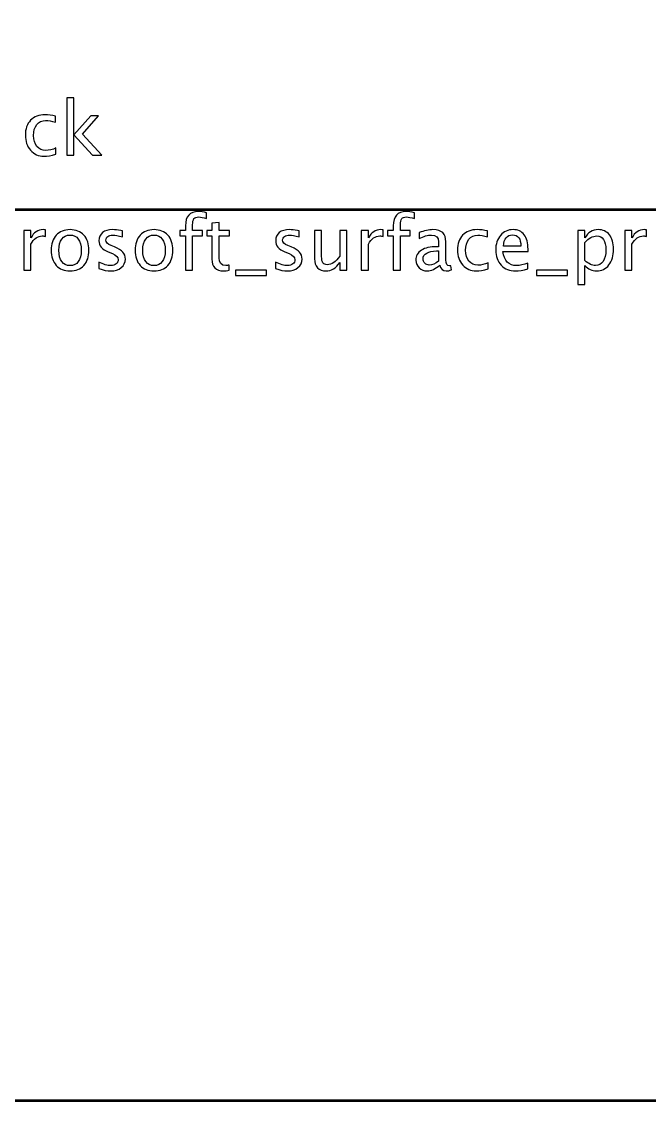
# Model space of a CAD drawing. Header units: centimetres. Extents: x -69 to 69, y -115 to 104.
# Drawn here: x -43.47 to -36.35, y 55.95 to 68.18 of the extents above; entities that cross this region are included whole.
import ezdxf

# ---------------------------------------------------------------- set-up
doc = ezdxf.new("R2010")
doc.units = ezdxf.units.CM
doc.header["$MEASUREMENT"] = 0
doc.layers.add('Layer 1', color=7, linetype='Continuous')

msp = doc.modelspace()

# ---------------------------------------------------------------- linework, layer by layer
at = {"layer": 'Layer 1', "lineweight": 53}
msp.add_lwpolyline([(-58.1, 55.95), (-28.9, 55.95), (-28.9, 76.05), (-58.1, 76.05), (-58.1, 55.95)], close=True, dxfattribs=at)
at = {"layer": 'Layer 1'}
for points, knots in [([(-42.95721, 66.6638), (-42.95721, 66.6638), (-42.95721, 67.31658), (-42.95721, 67.31658), (-42.95721, 67.31658), (-42.95721, 67.31658), (-42.87593, 67.31658), (-42.87593, 67.31658), (-42.87593, 67.31658), (-42.87593, 67.31658), (-42.87593, 66.8948), (-42.87593, 66.8948), (-42.87593, 66.8948), (-42.87593, 66.8948), (-42.68543, 67.11254), (-42.68543, 67.11254), (-42.68543, 67.11254), (-42.68543, 67.11254), (-42.59766, 67.11254), (-42.59766, 67.11254), (-42.59766, 67.11254), (-42.59766, 67.11254), (-42.77969, 66.90313), (-42.77969, 66.90313), (-42.77969, 66.90313), (-42.77969, 66.90313), (-42.55956, 66.6638), (-42.55956, 66.6638), (-42.55956, 66.6638), (-42.55956, 66.6638), (-42.66426, 66.6638), (-42.66426, 66.6638), (-42.66426, 66.6638), (-42.66426, 66.6638), (-42.87593, 66.89395), (-42.87593, 66.89395), (-42.87593, 66.89395), (-42.87593, 66.89395), (-42.87593, 66.6638), (-42.87593, 66.6638), (-42.87593, 66.6638), (-42.87593, 66.6638), (-42.95721, 66.6638), (-42.95721, 66.6638)], [0, 0, 0, 0, 0.08333333, 0.08333333, 0.08333333, 0.08333333, 0.16666667, 0.16666667, 0.16666667, 0.16666667, 0.25, 0.25, 0.25, 0.25, 0.33333333, 0.33333333, 0.33333333, 0.33333333, 0.41666667, 0.41666667, 0.41666667, 0.41666667, 0.5, 0.5, 0.5, 0.5, 0.58333333, 0.58333333, 0.58333333, 0.58333333, 0.66666667, 0.66666667, 0.66666667, 0.66666667, 0.75, 0.75, 0.75, 0.75, 0.83333333, 0.83333333, 0.83333333, 0.83333333, 1, 1, 1, 1]), ([(-43.07928, 66.67735), (-43.13191, 66.66154), (-43.17735, 66.65364), (-43.21559, 66.65364), (-43.21559, 66.65364), (-43.27627, 66.65364), (-43.3265, 66.67608), (-43.36644, 66.72081), (-43.36644, 66.72081), (-43.40637, 66.76568), (-43.42641, 66.82227), (-43.42641, 66.89043), (-43.42641, 66.89043), (-43.42641, 66.96324), (-43.40665, 67.02011), (-43.36714, 67.06075), (-43.36714, 67.06075), (-43.32763, 67.10153), (-43.27246, 67.12185), (-43.20162, 67.12185), (-43.20162, 67.12185), (-43.16676, 67.12185), (-43.12754, 67.11705), (-43.08436, 67.10746), (-43.08436, 67.10746), (-43.08436, 67.10746), (-43.08436, 67.03887), (-43.08436, 67.03887), (-43.08436, 67.03887), (-43.13022, 67.05242), (-43.16761, 67.05919), (-43.1964, 67.05919), (-43.1964, 67.05919), (-43.23817, 67.05919), (-43.27161, 67.04353), (-43.29659, 67.01235), (-43.29659, 67.01235), (-43.32156, 66.98116), (-43.33412, 66.93953), (-43.33412, 66.8876), (-43.33412, 66.8876), (-43.33412, 66.83723), (-43.32114, 66.79659), (-43.29532, 66.7654), (-43.29532, 66.7654), (-43.26949, 66.73436), (-43.23577, 66.71883), (-43.19386, 66.71883), (-43.19386, 66.71883), (-43.15675, 66.71883), (-43.11865, 66.72843), (-43.07928, 66.74762), (-43.07928, 66.74762), (-43.07928, 66.74762), (-43.07928, 66.67735), (-43.07928, 66.67735)], [0, 0, 0, 0, 0.06666667, 0.06666667, 0.06666667, 0.06666667, 0.13333333, 0.13333333, 0.13333333, 0.13333333, 0.2, 0.2, 0.2, 0.2, 0.26666667, 0.26666667, 0.26666667, 0.26666667, 0.33333333, 0.33333333, 0.33333333, 0.33333333, 0.4, 0.4, 0.4, 0.4, 0.46666667, 0.46666667, 0.46666667, 0.46666667, 0.53333333, 0.53333333, 0.53333333, 0.53333333, 0.6, 0.6, 0.6, 0.6, 0.66666667, 0.66666667, 0.66666667, 0.66666667, 0.73333333, 0.73333333, 0.73333333, 0.73333333, 0.8, 0.8, 0.8, 0.8, 0.86666667, 0.86666667, 0.86666667, 0.86666667, 1, 1, 1, 1]), ([(-41.61107, 65.36276), (-41.61107, 65.36276), (-41.61107, 65.75053), (-41.61107, 65.75053), (-41.61107, 65.75053), (-41.61107, 65.75053), (-41.67471, 65.75053), (-41.67471, 65.75053), (-41.67471, 65.75053), (-41.67471, 65.75053), (-41.67471, 65.8115), (-41.67471, 65.8115), (-41.67471, 65.8115), (-41.67471, 65.8115), (-41.61107, 65.8115), (-41.61107, 65.8115), (-41.61107, 65.8115), (-41.61107, 65.8115), (-41.61107, 65.86526), (-41.61107, 65.86526), (-41.61107, 65.86526), (-41.61107, 65.97222), (-41.56224, 66.0257), (-41.4646, 66.0257), (-41.4646, 66.0257), (-41.43722, 66.0257), (-41.40618, 66.02119), (-41.37146, 66.01216), (-41.37146, 66.01216), (-41.37146, 66.01216), (-41.37146, 65.94696), (-41.37146, 65.94696), (-41.37146, 65.94696), (-41.40829, 65.95882), (-41.43778, 65.96474), (-41.45994, 65.96474), (-41.45994, 65.96474), (-41.48689, 65.96474), (-41.50524, 65.95839), (-41.51497, 65.94555), (-41.51497, 65.94555), (-41.52485, 65.93271), (-41.52979, 65.90886), (-41.52979, 65.87401), (-41.52979, 65.87401), (-41.52979, 65.87401), (-41.52979, 65.8115), (-41.52979, 65.8115), (-41.52979, 65.8115), (-41.52979, 65.8115), (-41.41704, 65.8115), (-41.41704, 65.8115), (-41.41704, 65.8115), (-41.41704, 65.8115), (-41.41704, 65.75053), (-41.41704, 65.75053), (-41.41704, 65.75053), (-41.41704, 65.75053), (-41.52979, 65.75053), (-41.52979, 65.75053), (-41.52979, 65.75053), (-41.52979, 65.75053), (-41.52979, 65.36276), (-41.52979, 65.36276), (-41.52979, 65.36276), (-41.52979, 65.36276), (-41.61107, 65.36276), (-41.61107, 65.36276)], [0, 0, 0, 0, 0.05555556, 0.05555556, 0.05555556, 0.05555556, 0.11111111, 0.11111111, 0.11111111, 0.11111111, 0.16666667, 0.16666667, 0.16666667, 0.16666667, 0.22222222, 0.22222222, 0.22222222, 0.22222222, 0.27777778, 0.27777778, 0.27777778, 0.27777778, 0.33333333, 0.33333333, 0.33333333, 0.33333333, 0.38888889, 0.38888889, 0.38888889, 0.38888889, 0.44444444, 0.44444444, 0.44444444, 0.44444444, 0.5, 0.5, 0.5, 0.5, 0.55555556, 0.55555556, 0.55555556, 0.55555556, 0.61111111, 0.61111111, 0.61111111, 0.61111111, 0.66666667, 0.66666667, 0.66666667, 0.66666667, 0.72222222, 0.72222222, 0.72222222, 0.72222222, 0.77777778, 0.77777778, 0.77777778, 0.77777778, 0.83333333, 0.83333333, 0.83333333, 0.83333333, 0.88888889, 0.88888889, 0.88888889, 0.88888889, 1, 1, 1, 1]), ([(-39.2562, 65.36276), (-39.2562, 65.36276), (-39.2562, 65.75053), (-39.2562, 65.75053), (-39.2562, 65.75053), (-39.2562, 65.75053), (-39.31984, 65.75053), (-39.31984, 65.75053), (-39.31984, 65.75053), (-39.31984, 65.75053), (-39.31984, 65.8115), (-39.31984, 65.8115), (-39.31984, 65.8115), (-39.31984, 65.8115), (-39.2562, 65.8115), (-39.2562, 65.8115), (-39.2562, 65.8115), (-39.2562, 65.8115), (-39.2562, 65.86526), (-39.2562, 65.86526), (-39.2562, 65.86526), (-39.2562, 65.97222), (-39.20737, 66.0257), (-39.10973, 66.0257), (-39.10973, 66.0257), (-39.08235, 66.0257), (-39.05131, 66.02119), (-39.01659, 66.01216), (-39.01659, 66.01216), (-39.01659, 66.01216), (-39.01659, 65.94696), (-39.01659, 65.94696), (-39.01659, 65.94696), (-39.05342, 65.95882), (-39.08291, 65.96474), (-39.10507, 65.96474), (-39.10507, 65.96474), (-39.13202, 65.96474), (-39.15037, 65.95839), (-39.1601, 65.94555), (-39.1601, 65.94555), (-39.16998, 65.93271), (-39.17492, 65.90886), (-39.17492, 65.87401), (-39.17492, 65.87401), (-39.17492, 65.87401), (-39.17492, 65.8115), (-39.17492, 65.8115), (-39.17492, 65.8115), (-39.17492, 65.8115), (-39.06217, 65.8115), (-39.06217, 65.8115), (-39.06217, 65.8115), (-39.06217, 65.8115), (-39.06217, 65.75053), (-39.06217, 65.75053), (-39.06217, 65.75053), (-39.06217, 65.75053), (-39.17492, 65.75053), (-39.17492, 65.75053), (-39.17492, 65.75053), (-39.17492, 65.75053), (-39.17492, 65.36276), (-39.17492, 65.36276), (-39.17492, 65.36276), (-39.17492, 65.36276), (-39.2562, 65.36276), (-39.2562, 65.36276)], [0, 0, 0, 0, 0.05555556, 0.05555556, 0.05555556, 0.05555556, 0.11111111, 0.11111111, 0.11111111, 0.11111111, 0.16666667, 0.16666667, 0.16666667, 0.16666667, 0.22222222, 0.22222222, 0.22222222, 0.22222222, 0.27777778, 0.27777778, 0.27777778, 0.27777778, 0.33333333, 0.33333333, 0.33333333, 0.33333333, 0.38888889, 0.38888889, 0.38888889, 0.38888889, 0.44444444, 0.44444444, 0.44444444, 0.44444444, 0.5, 0.5, 0.5, 0.5, 0.55555556, 0.55555556, 0.55555556, 0.55555556, 0.61111111, 0.61111111, 0.61111111, 0.61111111, 0.66666667, 0.66666667, 0.66666667, 0.66666667, 0.72222222, 0.72222222, 0.72222222, 0.72222222, 0.77777778, 0.77777778, 0.77777778, 0.77777778, 0.83333333, 0.83333333, 0.83333333, 0.83333333, 0.88888889, 0.88888889, 0.88888889, 0.88888889, 1, 1, 1, 1]), ([(-43.44468, 65.36276), (-43.44468, 65.36276), (-43.44468, 65.8115), (-43.44468, 65.8115), (-43.44468, 65.8115), (-43.44468, 65.8115), (-43.3634, 65.8115), (-43.3634, 65.8115), (-43.3634, 65.8115), (-43.3634, 65.8115), (-43.3634, 65.72669), (-43.3634, 65.72669), (-43.3634, 65.72669), (-43.33108, 65.78948), (-43.28424, 65.82081), (-43.22271, 65.82081), (-43.22271, 65.82081), (-43.21439, 65.82081), (-43.20564, 65.8201), (-43.19661, 65.81869), (-43.19661, 65.81869), (-43.19661, 65.81869), (-43.19661, 65.74263), (-43.19661, 65.74263), (-43.19661, 65.74263), (-43.21072, 65.74729), (-43.22313, 65.74969), (-43.23386, 65.74969), (-43.23386, 65.74969), (-43.28551, 65.74969), (-43.32869, 65.71921), (-43.3634, 65.65811), (-43.3634, 65.65811), (-43.3634, 65.65811), (-43.3634, 65.36276), (-43.3634, 65.36276), (-43.3634, 65.36276), (-43.3634, 65.36276), (-43.44468, 65.36276), (-43.44468, 65.36276)], [0, 0, 0, 0, 0.09090909, 0.09090909, 0.09090909, 0.09090909, 0.18181818, 0.18181818, 0.18181818, 0.18181818, 0.27272727, 0.27272727, 0.27272727, 0.27272727, 0.36363636, 0.36363636, 0.36363636, 0.36363636, 0.45454545, 0.45454545, 0.45454545, 0.45454545, 0.54545455, 0.54545455, 0.54545455, 0.54545455, 0.63636364, 0.63636364, 0.63636364, 0.63636364, 0.72727273, 0.72727273, 0.72727273, 0.72727273, 0.81818182, 0.81818182, 0.81818182, 0.81818182, 1, 1, 1, 1]), ([(-42.9196, 65.3526), (-42.9855, 65.3526), (-43.03771, 65.37363), (-43.0761, 65.41568), (-43.0761, 65.41568), (-43.11462, 65.45773), (-43.13381, 65.51488), (-43.13381, 65.58699), (-43.13381, 65.58699), (-43.13381, 65.65895), (-43.11462, 65.71596), (-43.0761, 65.75787), (-43.0761, 65.75787), (-43.03771, 65.79978), (-42.9855, 65.82081), (-42.9196, 65.82081), (-42.9196, 65.82081), (-42.8537, 65.82081), (-42.80149, 65.79978), (-42.76311, 65.75787), (-42.76311, 65.75787), (-42.72459, 65.71596), (-42.70539, 65.65895), (-42.70539, 65.58699), (-42.70539, 65.58699), (-42.70539, 65.51488), (-42.72459, 65.45773), (-42.76311, 65.41568), (-42.76311, 65.41568), (-42.80149, 65.37363), (-42.8537, 65.3526), (-42.9196, 65.3526)], [0, 0, 0, 0, 0.11111111, 0.11111111, 0.11111111, 0.11111111, 0.22222222, 0.22222222, 0.22222222, 0.22222222, 0.33333333, 0.33333333, 0.33333333, 0.33333333, 0.44444444, 0.44444444, 0.44444444, 0.44444444, 0.55555556, 0.55555556, 0.55555556, 0.55555556, 0.66666667, 0.66666667, 0.66666667, 0.66666667, 0.77777778, 0.77777778, 0.77777778, 0.77777778, 1, 1, 1, 1]), ([(-42.5942, 65.37885), (-42.5942, 65.37885), (-42.5942, 65.45335), (-42.5942, 65.45335), (-42.5942, 65.45335), (-42.541, 65.42682), (-42.49485, 65.41356), (-42.45548, 65.41356), (-42.45548, 65.41356), (-42.43206, 65.41356), (-42.41259, 65.41991), (-42.3972, 65.43261), (-42.3972, 65.43261), (-42.38182, 65.44517), (-42.37406, 65.46097), (-42.37406, 65.48002), (-42.37406, 65.48002), (-42.37406, 65.50782), (-42.39565, 65.53082), (-42.43883, 65.54903), (-42.43883, 65.54903), (-42.43883, 65.54903), (-42.48639, 65.56921), (-42.48639, 65.56921), (-42.48639, 65.56921), (-42.55652, 65.59828), (-42.59166, 65.64033), (-42.59166, 65.69494), (-42.59166, 65.69494), (-42.59166, 65.73402), (-42.57783, 65.76479), (-42.55017, 65.78722), (-42.55017, 65.78722), (-42.52251, 65.80966), (-42.48455, 65.82081), (-42.43643, 65.82081), (-42.43643, 65.82081), (-42.41146, 65.82081), (-42.38041, 65.81742), (-42.34358, 65.81051), (-42.34358, 65.81051), (-42.34358, 65.81051), (-42.32665, 65.80726), (-42.32665, 65.80726), (-42.32665, 65.80726), (-42.32665, 65.80726), (-42.32665, 65.73953), (-42.32665, 65.73953), (-42.32665, 65.73953), (-42.37195, 65.75307), (-42.40807, 65.75985), (-42.43502, 65.75985), (-42.43502, 65.75985), (-42.45873, 65.75985), (-42.4775, 65.75463), (-42.49175, 65.74433), (-42.49175, 65.74433), (-42.50586, 65.73402), (-42.51292, 65.7202), (-42.51292, 65.70284), (-42.51292, 65.70284), (-42.51292, 65.67843), (-42.49316, 65.65768), (-42.45351, 65.64089), (-42.45351, 65.64089), (-42.45351, 65.64089), (-42.41442, 65.62438), (-42.41442, 65.62438), (-42.41442, 65.62438), (-42.37011, 65.60575), (-42.33878, 65.586), (-42.32044, 65.56526), (-42.32044, 65.56526), (-42.30195, 65.54451), (-42.29278, 65.51855), (-42.29278, 65.4875), (-42.29278, 65.4875), (-42.29278, 65.44813), (-42.3083, 65.41582), (-42.33949, 65.39056), (-42.33949, 65.39056), (-42.37053, 65.3653), (-42.41033, 65.3526), (-42.45873, 65.3526), (-42.45873, 65.3526), (-42.49598, 65.3526), (-42.541, 65.36135), (-42.5942, 65.37885)], [0, 0, 0, 0, 0.04347826, 0.04347826, 0.04347826, 0.04347826, 0.08695652, 0.08695652, 0.08695652, 0.08695652, 0.13043478, 0.13043478, 0.13043478, 0.13043478, 0.17391304, 0.17391304, 0.17391304, 0.17391304, 0.2173913, 0.2173913, 0.2173913, 0.2173913, 0.26086957, 0.26086957, 0.26086957, 0.26086957, 0.30434783, 0.30434783, 0.30434783, 0.30434783, 0.34782609, 0.34782609, 0.34782609, 0.34782609, 0.39130435, 0.39130435, 0.39130435, 0.39130435, 0.43478261, 0.43478261, 0.43478261, 0.43478261, 0.47826087, 0.47826087, 0.47826087, 0.47826087, 0.52173913, 0.52173913, 0.52173913, 0.52173913, 0.56521739, 0.56521739, 0.56521739, 0.56521739, 0.60869565, 0.60869565, 0.60869565, 0.60869565, 0.65217391, 0.65217391, 0.65217391, 0.65217391, 0.69565217, 0.69565217, 0.69565217, 0.69565217, 0.73913043, 0.73913043, 0.73913043, 0.73913043, 0.7826087, 0.7826087, 0.7826087, 0.7826087, 0.82608696, 0.82608696, 0.82608696, 0.82608696, 0.86956522, 0.86956522, 0.86956522, 0.86956522, 0.91304348, 0.91304348, 0.91304348, 0.91304348, 1, 1, 1, 1]), ([(-41.9678, 65.3526), (-42.0337, 65.3526), (-42.08591, 65.37363), (-42.1243, 65.41568), (-42.1243, 65.41568), (-42.16282, 65.45773), (-42.18201, 65.51488), (-42.18201, 65.58699), (-42.18201, 65.58699), (-42.18201, 65.65895), (-42.16282, 65.71596), (-42.1243, 65.75787), (-42.1243, 65.75787), (-42.08591, 65.79978), (-42.0337, 65.82081), (-41.9678, 65.82081), (-41.9678, 65.82081), (-41.9019, 65.82081), (-41.84969, 65.79978), (-41.81131, 65.75787), (-41.81131, 65.75787), (-41.77279, 65.71596), (-41.75359, 65.65895), (-41.75359, 65.58699), (-41.75359, 65.58699), (-41.75359, 65.51488), (-41.77279, 65.45773), (-41.81131, 65.41568), (-41.81131, 65.41568), (-41.84969, 65.37363), (-41.9019, 65.3526), (-41.9678, 65.3526)], [0, 0, 0, 0, 0.11111111, 0.11111111, 0.11111111, 0.11111111, 0.22222222, 0.22222222, 0.22222222, 0.22222222, 0.33333333, 0.33333333, 0.33333333, 0.33333333, 0.44444444, 0.44444444, 0.44444444, 0.44444444, 0.55555556, 0.55555556, 0.55555556, 0.55555556, 0.66666667, 0.66666667, 0.66666667, 0.66666667, 0.77777778, 0.77777778, 0.77777778, 0.77777778, 1, 1, 1, 1]), ([(-41.11436, 65.3629), (-41.13948, 65.35599), (-41.16135, 65.3526), (-41.17983, 65.3526), (-41.17983, 65.3526), (-41.22132, 65.3526), (-41.25364, 65.36445), (-41.27678, 65.38816), (-41.27678, 65.38816), (-41.30006, 65.41187), (-41.31163, 65.44475), (-41.31163, 65.48694), (-41.31163, 65.48694), (-41.31163, 65.48694), (-41.31163, 65.75053), (-41.31163, 65.75053), (-41.31163, 65.75053), (-41.31163, 65.75053), (-41.3678, 65.75053), (-41.3678, 65.75053), (-41.3678, 65.75053), (-41.3678, 65.75053), (-41.3678, 65.8115), (-41.3678, 65.8115), (-41.3678, 65.8115), (-41.3678, 65.8115), (-41.31163, 65.8115), (-41.31163, 65.8115), (-41.31163, 65.8115), (-41.31163, 65.8115), (-41.31163, 65.89263), (-41.31163, 65.89263), (-41.31163, 65.89263), (-41.31163, 65.89263), (-41.23035, 65.9004), (-41.23035, 65.9004), (-41.23035, 65.9004), (-41.23035, 65.9004), (-41.23035, 65.8115), (-41.23035, 65.8115), (-41.23035, 65.8115), (-41.23035, 65.8115), (-41.11267, 65.8115), (-41.11267, 65.8115), (-41.11267, 65.8115), (-41.11267, 65.8115), (-41.11267, 65.75053), (-41.11267, 65.75053), (-41.11267, 65.75053), (-41.11267, 65.75053), (-41.23035, 65.75053), (-41.23035, 65.75053), (-41.23035, 65.75053), (-41.23035, 65.75053), (-41.23035, 65.50161), (-41.23035, 65.50161), (-41.23035, 65.50161), (-41.23035, 65.44291), (-41.20481, 65.41356), (-41.15387, 65.41356), (-41.15387, 65.41356), (-41.143, 65.41356), (-41.12988, 65.41539), (-41.11436, 65.41892), (-41.11436, 65.41892), (-41.11436, 65.41892), (-41.11436, 65.3629), (-41.11436, 65.3629)], [0, 0, 0, 0, 0.05555556, 0.05555556, 0.05555556, 0.05555556, 0.11111111, 0.11111111, 0.11111111, 0.11111111, 0.16666667, 0.16666667, 0.16666667, 0.16666667, 0.22222222, 0.22222222, 0.22222222, 0.22222222, 0.27777778, 0.27777778, 0.27777778, 0.27777778, 0.33333333, 0.33333333, 0.33333333, 0.33333333, 0.38888889, 0.38888889, 0.38888889, 0.38888889, 0.44444444, 0.44444444, 0.44444444, 0.44444444, 0.5, 0.5, 0.5, 0.5, 0.55555556, 0.55555556, 0.55555556, 0.55555556, 0.61111111, 0.61111111, 0.61111111, 0.61111111, 0.66666667, 0.66666667, 0.66666667, 0.66666667, 0.72222222, 0.72222222, 0.72222222, 0.72222222, 0.77777778, 0.77777778, 0.77777778, 0.77777778, 0.83333333, 0.83333333, 0.83333333, 0.83333333, 0.88888889, 0.88888889, 0.88888889, 0.88888889, 1, 1, 1, 1]), ([(-40.59112, 65.37885), (-40.59112, 65.37885), (-40.59112, 65.45335), (-40.59112, 65.45335), (-40.59112, 65.45335), (-40.53792, 65.42682), (-40.49177, 65.41356), (-40.4524, 65.41356), (-40.4524, 65.41356), (-40.42898, 65.41356), (-40.40951, 65.41991), (-40.39412, 65.43261), (-40.39412, 65.43261), (-40.37874, 65.44517), (-40.37098, 65.46097), (-40.37098, 65.48002), (-40.37098, 65.48002), (-40.37098, 65.50782), (-40.39257, 65.53082), (-40.43575, 65.54903), (-40.43575, 65.54903), (-40.43575, 65.54903), (-40.48331, 65.56921), (-40.48331, 65.56921), (-40.48331, 65.56921), (-40.55344, 65.59828), (-40.58858, 65.64033), (-40.58858, 65.69494), (-40.58858, 65.69494), (-40.58858, 65.73402), (-40.57475, 65.76479), (-40.54709, 65.78722), (-40.54709, 65.78722), (-40.51943, 65.80966), (-40.48147, 65.82081), (-40.43335, 65.82081), (-40.43335, 65.82081), (-40.40838, 65.82081), (-40.37733, 65.81742), (-40.3405, 65.81051), (-40.3405, 65.81051), (-40.3405, 65.81051), (-40.32357, 65.80726), (-40.32357, 65.80726), (-40.32357, 65.80726), (-40.32357, 65.80726), (-40.32357, 65.73953), (-40.32357, 65.73953), (-40.32357, 65.73953), (-40.36887, 65.75307), (-40.40499, 65.75985), (-40.43194, 65.75985), (-40.43194, 65.75985), (-40.45565, 65.75985), (-40.47442, 65.75463), (-40.48867, 65.74433), (-40.48867, 65.74433), (-40.50278, 65.73402), (-40.50984, 65.7202), (-40.50984, 65.70284), (-40.50984, 65.70284), (-40.50984, 65.67843), (-40.49008, 65.65768), (-40.45043, 65.64089), (-40.45043, 65.64089), (-40.45043, 65.64089), (-40.41134, 65.62438), (-40.41134, 65.62438), (-40.41134, 65.62438), (-40.36703, 65.60575), (-40.3357, 65.586), (-40.31736, 65.56526), (-40.31736, 65.56526), (-40.29887, 65.54451), (-40.2897, 65.51855), (-40.2897, 65.4875), (-40.2897, 65.4875), (-40.2897, 65.44813), (-40.30522, 65.41582), (-40.33641, 65.39056), (-40.33641, 65.39056), (-40.36745, 65.3653), (-40.40725, 65.3526), (-40.45565, 65.3526), (-40.45565, 65.3526), (-40.4929, 65.3526), (-40.53792, 65.36135), (-40.59112, 65.37885)], [0, 0, 0, 0, 0.04347826, 0.04347826, 0.04347826, 0.04347826, 0.08695652, 0.08695652, 0.08695652, 0.08695652, 0.13043478, 0.13043478, 0.13043478, 0.13043478, 0.17391304, 0.17391304, 0.17391304, 0.17391304, 0.2173913, 0.2173913, 0.2173913, 0.2173913, 0.26086957, 0.26086957, 0.26086957, 0.26086957, 0.30434783, 0.30434783, 0.30434783, 0.30434783, 0.34782609, 0.34782609, 0.34782609, 0.34782609, 0.39130435, 0.39130435, 0.39130435, 0.39130435, 0.43478261, 0.43478261, 0.43478261, 0.43478261, 0.47826087, 0.47826087, 0.47826087, 0.47826087, 0.52173913, 0.52173913, 0.52173913, 0.52173913, 0.56521739, 0.56521739, 0.56521739, 0.56521739, 0.60869565, 0.60869565, 0.60869565, 0.60869565, 0.65217391, 0.65217391, 0.65217391, 0.65217391, 0.69565217, 0.69565217, 0.69565217, 0.69565217, 0.73913043, 0.73913043, 0.73913043, 0.73913043, 0.7826087, 0.7826087, 0.7826087, 0.7826087, 0.82608696, 0.82608696, 0.82608696, 0.82608696, 0.86956522, 0.86956522, 0.86956522, 0.86956522, 0.91304348, 0.91304348, 0.91304348, 0.91304348, 1, 1, 1, 1]), ([(-39.86228, 65.36276), (-39.86228, 65.36276), (-39.86228, 65.44714), (-39.86228, 65.44714), (-39.86228, 65.44714), (-39.9056, 65.38407), (-39.95823, 65.3526), (-40.02004, 65.3526), (-40.02004, 65.3526), (-40.05927, 65.3526), (-40.09045, 65.36488), (-40.1136, 65.38957), (-40.1136, 65.38957), (-40.13688, 65.41427), (-40.14845, 65.44743), (-40.14845, 65.48934), (-40.14845, 65.48934), (-40.14845, 65.48934), (-40.14845, 65.8115), (-40.14845, 65.8115), (-40.14845, 65.8115), (-40.14845, 65.8115), (-40.06717, 65.8115), (-40.06717, 65.8115), (-40.06717, 65.8115), (-40.06717, 65.8115), (-40.06717, 65.51587), (-40.06717, 65.51587), (-40.06717, 65.51587), (-40.06717, 65.48214), (-40.06223, 65.45829), (-40.05249, 65.44418), (-40.05249, 65.44418), (-40.04262, 65.42993), (-40.02625, 65.42287), (-40.00325, 65.42287), (-40.00325, 65.42287), (-39.95357, 65.42287), (-39.90644, 65.45547), (-39.86228, 65.52081), (-39.86228, 65.52081), (-39.86228, 65.52081), (-39.86228, 65.8115), (-39.86228, 65.8115), (-39.86228, 65.8115), (-39.86228, 65.8115), (-39.78099, 65.8115), (-39.78099, 65.8115), (-39.78099, 65.8115), (-39.78099, 65.8115), (-39.78099, 65.36276), (-39.78099, 65.36276), (-39.78099, 65.36276), (-39.78099, 65.36276), (-39.86228, 65.36276), (-39.86228, 65.36276)], [0, 0, 0, 0, 0.06666667, 0.06666667, 0.06666667, 0.06666667, 0.13333333, 0.13333333, 0.13333333, 0.13333333, 0.2, 0.2, 0.2, 0.2, 0.26666667, 0.26666667, 0.26666667, 0.26666667, 0.33333333, 0.33333333, 0.33333333, 0.33333333, 0.4, 0.4, 0.4, 0.4, 0.46666667, 0.46666667, 0.46666667, 0.46666667, 0.53333333, 0.53333333, 0.53333333, 0.53333333, 0.6, 0.6, 0.6, 0.6, 0.66666667, 0.66666667, 0.66666667, 0.66666667, 0.73333333, 0.73333333, 0.73333333, 0.73333333, 0.8, 0.8, 0.8, 0.8, 0.86666667, 0.86666667, 0.86666667, 0.86666667, 1, 1, 1, 1]), ([(-39.61787, 65.36276), (-39.61787, 65.36276), (-39.61787, 65.8115), (-39.61787, 65.8115), (-39.61787, 65.8115), (-39.61787, 65.8115), (-39.53659, 65.8115), (-39.53659, 65.8115), (-39.53659, 65.8115), (-39.53659, 65.8115), (-39.53659, 65.72669), (-39.53659, 65.72669), (-39.53659, 65.72669), (-39.50427, 65.78948), (-39.45743, 65.82081), (-39.3959, 65.82081), (-39.3959, 65.82081), (-39.38758, 65.82081), (-39.37883, 65.8201), (-39.3698, 65.81869), (-39.3698, 65.81869), (-39.3698, 65.81869), (-39.3698, 65.74263), (-39.3698, 65.74263), (-39.3698, 65.74263), (-39.38391, 65.74729), (-39.39632, 65.74969), (-39.40705, 65.74969), (-39.40705, 65.74969), (-39.4587, 65.74969), (-39.50188, 65.71921), (-39.53659, 65.65811), (-39.53659, 65.65811), (-39.53659, 65.65811), (-39.53659, 65.36276), (-39.53659, 65.36276), (-39.53659, 65.36276), (-39.53659, 65.36276), (-39.61787, 65.36276), (-39.61787, 65.36276)], [0, 0, 0, 0, 0.09090909, 0.09090909, 0.09090909, 0.09090909, 0.18181818, 0.18181818, 0.18181818, 0.18181818, 0.27272727, 0.27272727, 0.27272727, 0.27272727, 0.36363636, 0.36363636, 0.36363636, 0.36363636, 0.45454545, 0.45454545, 0.45454545, 0.45454545, 0.54545455, 0.54545455, 0.54545455, 0.54545455, 0.63636364, 0.63636364, 0.63636364, 0.63636364, 0.72727273, 0.72727273, 0.72727273, 0.72727273, 0.81818182, 0.81818182, 0.81818182, 0.81818182, 1, 1, 1, 1]), ([(-38.72887, 65.41991), (-38.77769, 65.37504), (-38.82468, 65.3526), (-38.86984, 65.3526), (-38.86984, 65.3526), (-38.90695, 65.3526), (-38.93785, 65.36417), (-38.96227, 65.38745), (-38.96227, 65.38745), (-38.98682, 65.41074), (-38.9991, 65.44009), (-38.9991, 65.47551), (-38.9991, 65.47551), (-38.9991, 65.52447), (-38.97849, 65.56215), (-38.93729, 65.5884), (-38.93729, 65.5884), (-38.89608, 65.61464), (-38.83696, 65.62777), (-38.75991, 65.62777), (-38.75991, 65.62777), (-38.75991, 65.62777), (-38.74086, 65.62777), (-38.74086, 65.62777), (-38.74086, 65.62777), (-38.74086, 65.62777), (-38.74086, 65.68181), (-38.74086, 65.68181), (-38.74086, 65.68181), (-38.74086, 65.73388), (-38.76796, 65.75985), (-38.82228, 65.75985), (-38.82228, 65.75985), (-38.86433, 65.75985), (-38.91034, 65.74658), (-38.96015, 65.72005), (-38.96015, 65.72005), (-38.96015, 65.72005), (-38.96015, 65.78694), (-38.96015, 65.78694), (-38.96015, 65.78694), (-38.9054, 65.80952), (-38.85375, 65.82081), (-38.80535, 65.82081), (-38.80535, 65.82081), (-38.75554, 65.82081), (-38.71871, 65.80952), (-38.69514, 65.7868), (-38.69514, 65.7868), (-38.67144, 65.76408), (-38.65958, 65.72909), (-38.65958, 65.68181), (-38.65958, 65.68181), (-38.65958, 65.68181), (-38.65958, 65.47904), (-38.65958, 65.47904), (-38.65958, 65.47904), (-38.65958, 65.43261), (-38.64533, 65.40933), (-38.61668, 65.40933), (-38.61668, 65.40933), (-38.61316, 65.40933), (-38.60793, 65.40989), (-38.60102, 65.41102), (-38.60102, 65.41102), (-38.60102, 65.41102), (-38.59523, 65.36586), (-38.59523, 65.36586), (-38.59523, 65.36586), (-38.61372, 65.35697), (-38.63404, 65.3526), (-38.65634, 65.3526), (-38.65634, 65.3526), (-38.6943, 65.3526), (-38.71843, 65.37504), (-38.72887, 65.41991)], [0, 0, 0, 0, 0.05, 0.05, 0.05, 0.05, 0.1, 0.1, 0.1, 0.1, 0.15, 0.15, 0.15, 0.15, 0.2, 0.2, 0.2, 0.2, 0.25, 0.25, 0.25, 0.25, 0.3, 0.3, 0.3, 0.3, 0.35, 0.35, 0.35, 0.35, 0.4, 0.4, 0.4, 0.4, 0.45, 0.45, 0.45, 0.45, 0.5, 0.5, 0.5, 0.5, 0.55, 0.55, 0.55, 0.55, 0.6, 0.6, 0.6, 0.6, 0.65, 0.65, 0.65, 0.65, 0.7, 0.7, 0.7, 0.7, 0.75, 0.75, 0.75, 0.75, 0.8, 0.8, 0.8, 0.8, 0.85, 0.85, 0.85, 0.85, 0.9, 0.9, 0.9, 0.9, 1, 1, 1, 1]), ([(-38.18108, 65.37631), (-38.23371, 65.3605), (-38.27915, 65.3526), (-38.31739, 65.3526), (-38.31739, 65.3526), (-38.37807, 65.3526), (-38.4283, 65.37504), (-38.46824, 65.41977), (-38.46824, 65.41977), (-38.50817, 65.46464), (-38.52821, 65.52123), (-38.52821, 65.58939), (-38.52821, 65.58939), (-38.52821, 65.6622), (-38.50845, 65.71907), (-38.46894, 65.75971), (-38.46894, 65.75971), (-38.42943, 65.80049), (-38.37426, 65.82081), (-38.30342, 65.82081), (-38.30342, 65.82081), (-38.26856, 65.82081), (-38.22934, 65.81601), (-38.18616, 65.80642), (-38.18616, 65.80642), (-38.18616, 65.80642), (-38.18616, 65.73783), (-38.18616, 65.73783), (-38.18616, 65.73783), (-38.23202, 65.75138), (-38.26941, 65.75815), (-38.2982, 65.75815), (-38.2982, 65.75815), (-38.33997, 65.75815), (-38.37341, 65.74249), (-38.39839, 65.71131), (-38.39839, 65.71131), (-38.42336, 65.68012), (-38.43592, 65.63849), (-38.43592, 65.58656), (-38.43592, 65.58656), (-38.43592, 65.53619), (-38.42294, 65.49555), (-38.39712, 65.46436), (-38.39712, 65.46436), (-38.37129, 65.43332), (-38.33757, 65.41779), (-38.29566, 65.41779), (-38.29566, 65.41779), (-38.25855, 65.41779), (-38.22045, 65.42739), (-38.18108, 65.44658), (-38.18108, 65.44658), (-38.18108, 65.44658), (-38.18108, 65.37631), (-38.18108, 65.37631)], [0, 0, 0, 0, 0.06666667, 0.06666667, 0.06666667, 0.06666667, 0.13333333, 0.13333333, 0.13333333, 0.13333333, 0.2, 0.2, 0.2, 0.2, 0.26666667, 0.26666667, 0.26666667, 0.26666667, 0.33333333, 0.33333333, 0.33333333, 0.33333333, 0.4, 0.4, 0.4, 0.4, 0.46666667, 0.46666667, 0.46666667, 0.46666667, 0.53333333, 0.53333333, 0.53333333, 0.53333333, 0.6, 0.6, 0.6, 0.6, 0.66666667, 0.66666667, 0.66666667, 0.66666667, 0.73333333, 0.73333333, 0.73333333, 0.73333333, 0.8, 0.8, 0.8, 0.8, 0.86666667, 0.86666667, 0.86666667, 0.86666667, 1, 1, 1, 1]), ([(-37.72966, 65.37715), (-37.78427, 65.36078), (-37.83097, 65.3526), (-37.86992, 65.3526), (-37.86992, 65.3526), (-37.93638, 65.3526), (-37.99043, 65.37461), (-38.03206, 65.4185), (-38.03206, 65.4185), (-38.07369, 65.46238), (-38.09457, 65.51925), (-38.09457, 65.58924), (-38.09457, 65.58924), (-38.09457, 65.65712), (-38.07623, 65.71286), (-38.0394, 65.75646), (-38.0394, 65.75646), (-38.00257, 65.79992), (-37.95543, 65.82166), (-37.898, 65.82166), (-37.898, 65.82166), (-37.84367, 65.82166), (-37.80162, 65.80232), (-37.77199, 65.76366), (-37.77199, 65.76366), (-37.74236, 65.72499), (-37.72754, 65.67024), (-37.72754, 65.59926), (-37.72754, 65.59926), (-37.72754, 65.59926), (-37.72796, 65.57443), (-37.72796, 65.57443), (-37.72796, 65.57443), (-37.72796, 65.57443), (-38.0116, 65.57443), (-38.0116, 65.57443), (-38.0116, 65.57443), (-37.99974, 65.46718), (-37.94739, 65.41356), (-37.85468, 65.41356), (-37.85468, 65.41356), (-37.82067, 65.41356), (-37.77904, 65.42316), (-37.72966, 65.44235), (-37.72966, 65.44235), (-37.72966, 65.44235), (-37.72966, 65.37715), (-37.72966, 65.37715)], [0, 0, 0, 0, 0.07692308, 0.07692308, 0.07692308, 0.07692308, 0.15384615, 0.15384615, 0.15384615, 0.15384615, 0.23076923, 0.23076923, 0.23076923, 0.23076923, 0.30769231, 0.30769231, 0.30769231, 0.30769231, 0.38461538, 0.38461538, 0.38461538, 0.38461538, 0.46153846, 0.46153846, 0.46153846, 0.46153846, 0.53846154, 0.53846154, 0.53846154, 0.53846154, 0.61538462, 0.61538462, 0.61538462, 0.61538462, 0.69230769, 0.69230769, 0.69230769, 0.69230769, 0.76923077, 0.76923077, 0.76923077, 0.76923077, 0.84615385, 0.84615385, 0.84615385, 0.84615385, 1, 1, 1, 1]), ([(-37.16393, 65.19935), (-37.16393, 65.19935), (-37.16393, 65.8115), (-37.16393, 65.8115), (-37.16393, 65.8115), (-37.16393, 65.8115), (-37.08265, 65.8115), (-37.08265, 65.8115), (-37.08265, 65.8115), (-37.08265, 65.8115), (-37.08265, 65.72669), (-37.08265, 65.72669), (-37.08265, 65.72669), (-37.04935, 65.78948), (-36.99925, 65.82081), (-36.93251, 65.82081), (-36.93251, 65.82081), (-36.87846, 65.82081), (-36.83599, 65.80119), (-36.80494, 65.76182), (-36.80494, 65.76182), (-36.7739, 65.72245), (-36.75837, 65.66869), (-36.75837, 65.60053), (-36.75837, 65.60053), (-36.75837, 65.52631), (-36.77601, 65.46634), (-36.81115, 65.4209), (-36.81115, 65.4209), (-36.84629, 65.37532), (-36.89257, 65.3526), (-36.94986, 65.3526), (-36.94986, 65.3526), (-37.00306, 65.3526), (-37.04737, 65.37292), (-37.08265, 65.4137), (-37.08265, 65.4137), (-37.08265, 65.4137), (-37.08265, 65.19935), (-37.08265, 65.19935), (-37.08265, 65.19935), (-37.08265, 65.19935), (-37.16393, 65.19935), (-37.16393, 65.19935)], [0, 0, 0, 0, 0.08333333, 0.08333333, 0.08333333, 0.08333333, 0.16666667, 0.16666667, 0.16666667, 0.16666667, 0.25, 0.25, 0.25, 0.25, 0.33333333, 0.33333333, 0.33333333, 0.33333333, 0.41666667, 0.41666667, 0.41666667, 0.41666667, 0.5, 0.5, 0.5, 0.5, 0.58333333, 0.58333333, 0.58333333, 0.58333333, 0.66666667, 0.66666667, 0.66666667, 0.66666667, 0.75, 0.75, 0.75, 0.75, 0.83333333, 0.83333333, 0.83333333, 0.83333333, 1, 1, 1, 1]), ([(-36.63109, 65.36276), (-36.63109, 65.36276), (-36.63109, 65.8115), (-36.63109, 65.8115), (-36.63109, 65.8115), (-36.63109, 65.8115), (-36.54981, 65.8115), (-36.54981, 65.8115), (-36.54981, 65.8115), (-36.54981, 65.8115), (-36.54981, 65.72669), (-36.54981, 65.72669), (-36.54981, 65.72669), (-36.51749, 65.78948), (-36.47065, 65.82081), (-36.40912, 65.82081), (-36.40912, 65.82081), (-36.4008, 65.82081), (-36.39205, 65.8201), (-36.38302, 65.81869), (-36.38302, 65.81869), (-36.38302, 65.81869), (-36.38302, 65.74263), (-36.38302, 65.74263), (-36.38302, 65.74263), (-36.39713, 65.74729), (-36.40954, 65.74969), (-36.42027, 65.74969), (-36.42027, 65.74969), (-36.47192, 65.74969), (-36.5151, 65.71921), (-36.54981, 65.65811), (-36.54981, 65.65811), (-36.54981, 65.65811), (-36.54981, 65.36276), (-36.54981, 65.36276), (-36.54981, 65.36276), (-36.54981, 65.36276), (-36.63109, 65.36276), (-36.63109, 65.36276)], [0, 0, 0, 0, 0.09090909, 0.09090909, 0.09090909, 0.09090909, 0.18181818, 0.18181818, 0.18181818, 0.18181818, 0.27272727, 0.27272727, 0.27272727, 0.27272727, 0.36363636, 0.36363636, 0.36363636, 0.36363636, 0.45454545, 0.45454545, 0.45454545, 0.45454545, 0.54545455, 0.54545455, 0.54545455, 0.54545455, 0.63636364, 0.63636364, 0.63636364, 0.63636364, 0.72727273, 0.72727273, 0.72727273, 0.72727273, 0.81818182, 0.81818182, 0.81818182, 0.81818182, 1, 1, 1, 1]), ([(-42.91974, 65.41356), (-42.87953, 65.41356), (-42.8482, 65.42866), (-42.8259, 65.459), (-42.8259, 65.459), (-42.80375, 65.4892), (-42.7926, 65.53195), (-42.7926, 65.58699), (-42.7926, 65.58699), (-42.7926, 65.64188), (-42.80375, 65.68449), (-42.8259, 65.71469), (-42.8259, 65.71469), (-42.8482, 65.74475), (-42.87953, 65.75985), (-42.91974, 65.75985), (-42.91974, 65.75985), (-42.9601, 65.75985), (-42.99143, 65.74475), (-43.01344, 65.71469), (-43.01344, 65.71469), (-43.0356, 65.68449), (-43.0466, 65.64188), (-43.0466, 65.58699), (-43.0466, 65.58699), (-43.0466, 65.53195), (-43.0356, 65.4892), (-43.01344, 65.459), (-43.01344, 65.459), (-42.99143, 65.42866), (-42.9601, 65.41356), (-42.91974, 65.41356)], [0, 0, 0, 0, 0.11111111, 0.11111111, 0.11111111, 0.11111111, 0.22222222, 0.22222222, 0.22222222, 0.22222222, 0.33333333, 0.33333333, 0.33333333, 0.33333333, 0.44444444, 0.44444444, 0.44444444, 0.44444444, 0.55555556, 0.55555556, 0.55555556, 0.55555556, 0.66666667, 0.66666667, 0.66666667, 0.66666667, 0.77777778, 0.77777778, 0.77777778, 0.77777778, 1, 1, 1, 1]), ([(-41.96794, 65.41356), (-41.92773, 65.41356), (-41.8964, 65.42866), (-41.8741, 65.459), (-41.8741, 65.459), (-41.85195, 65.4892), (-41.8408, 65.53195), (-41.8408, 65.58699), (-41.8408, 65.58699), (-41.8408, 65.64188), (-41.85195, 65.68449), (-41.8741, 65.71469), (-41.8741, 65.71469), (-41.8964, 65.74475), (-41.92773, 65.75985), (-41.96794, 65.75985), (-41.96794, 65.75985), (-42.0083, 65.75985), (-42.03963, 65.74475), (-42.06164, 65.71469), (-42.06164, 65.71469), (-42.0838, 65.68449), (-42.0948, 65.64188), (-42.0948, 65.58699), (-42.0948, 65.58699), (-42.0948, 65.53195), (-42.0838, 65.4892), (-42.06164, 65.459), (-42.06164, 65.459), (-42.03963, 65.42866), (-42.0083, 65.41356), (-41.96794, 65.41356)], [0, 0, 0, 0, 0.11111111, 0.11111111, 0.11111111, 0.11111111, 0.22222222, 0.22222222, 0.22222222, 0.22222222, 0.33333333, 0.33333333, 0.33333333, 0.33333333, 0.44444444, 0.44444444, 0.44444444, 0.44444444, 0.55555556, 0.55555556, 0.55555556, 0.55555556, 0.66666667, 0.66666667, 0.66666667, 0.66666667, 0.77777778, 0.77777778, 0.77777778, 0.77777778, 1, 1, 1, 1]), ([(-38.00736, 65.63539), (-38.00736, 65.63539), (-37.80924, 65.63539), (-37.80924, 65.63539), (-37.80924, 65.63539), (-37.80924, 65.71893), (-37.84043, 65.76069), (-37.90266, 65.76069), (-37.90266, 65.76069), (-37.96531, 65.76069), (-38.00017, 65.71893), (-38.00736, 65.63539)], [0, 0, 0, 0, 0.25, 0.25, 0.25, 0.25, 0.5, 0.5, 0.5, 0.5, 1, 1, 1, 1]), ([(-37.08265, 65.46972), (-37.04074, 65.43233), (-37.0008, 65.41356), (-36.96285, 65.41356), (-36.96285, 65.41356), (-36.92545, 65.41356), (-36.89652, 65.42922), (-36.8762, 65.46041), (-36.8762, 65.46041), (-36.85574, 65.49159), (-36.84558, 65.53548), (-36.84558, 65.59221), (-36.84558, 65.59221), (-36.84558, 65.69719), (-36.8803, 65.74969), (-36.94972, 65.74969), (-36.94972, 65.74969), (-36.99516, 65.74969), (-37.03947, 65.72513), (-37.08265, 65.67589), (-37.08265, 65.67589), (-37.08265, 65.67589), (-37.08265, 65.46972), (-37.08265, 65.46972)], [0, 0, 0, 0, 0.14285714, 0.14285714, 0.14285714, 0.14285714, 0.28571429, 0.28571429, 0.28571429, 0.28571429, 0.42857143, 0.42857143, 0.42857143, 0.42857143, 0.57142857, 0.57142857, 0.57142857, 0.57142857, 0.71428571, 0.71428571, 0.71428571, 0.71428571, 1, 1, 1, 1]), ([(-38.74086, 65.46422), (-38.74086, 65.46422), (-38.74086, 65.57951), (-38.74086, 65.57951), (-38.74086, 65.57951), (-38.74086, 65.57951), (-38.76697, 65.58035), (-38.76697, 65.58035), (-38.76697, 65.58035), (-38.81212, 65.58035), (-38.84853, 65.57203), (-38.87633, 65.55538), (-38.87633, 65.55538), (-38.90399, 65.53859), (-38.91782, 65.51643), (-38.91782, 65.48877), (-38.91782, 65.48877), (-38.91782, 65.46944), (-38.9109, 65.45307), (-38.89721, 65.43967), (-38.89721, 65.43967), (-38.88338, 65.42626), (-38.86659, 65.41949), (-38.8467, 65.41949), (-38.8467, 65.41949), (-38.81283, 65.41949), (-38.77755, 65.43444), (-38.74086, 65.46422)], [0, 0, 0, 0, 0.125, 0.125, 0.125, 0.125, 0.25, 0.25, 0.25, 0.25, 0.375, 0.375, 0.375, 0.375, 0.5, 0.5, 0.5, 0.5, 0.625, 0.625, 0.625, 0.625, 0.75, 0.75, 0.75, 0.75, 1, 1, 1, 1]), ([(-41.04409, 65.3018), (-41.04409, 65.3018), (-41.04409, 65.36276), (-41.04409, 65.36276), (-41.04409, 65.36276), (-41.04409, 65.36276), (-40.69188, 65.36276), (-40.69188, 65.36276), (-40.69188, 65.36276), (-40.69188, 65.36276), (-40.69188, 65.3018), (-40.69188, 65.3018), (-40.69188, 65.3018), (-40.69188, 65.3018), (-41.04409, 65.3018), (-41.04409, 65.3018)], [0, 0, 0, 0, 0.2, 0.2, 0.2, 0.2, 0.4, 0.4, 0.4, 0.4, 0.6, 0.6, 0.6, 0.6, 1, 1, 1, 1]), ([(-37.63299, 65.3018), (-37.63299, 65.3018), (-37.63299, 65.36276), (-37.63299, 65.36276), (-37.63299, 65.36276), (-37.63299, 65.36276), (-37.28078, 65.36276), (-37.28078, 65.36276), (-37.28078, 65.36276), (-37.28078, 65.36276), (-37.28078, 65.3018), (-37.28078, 65.3018), (-37.28078, 65.3018), (-37.28078, 65.3018), (-37.63299, 65.3018), (-37.63299, 65.3018)], [0, 0, 0, 0, 0.2, 0.2, 0.2, 0.2, 0.4, 0.4, 0.4, 0.4, 0.6, 0.6, 0.6, 0.6, 1, 1, 1, 1])]:
    msp.add_open_spline(points, degree=3, knots=knots, dxfattribs=at)
at = {"layer": 'Layer 1', "lineweight": 53}
msp.add_open_spline([(-58.1, 66.05), (-58.1, 66.05), (-28.9, 66.05), (-28.9, 66.05)], degree=3, dxfattribs=at)

doc.saveas('drawing.dxf')
